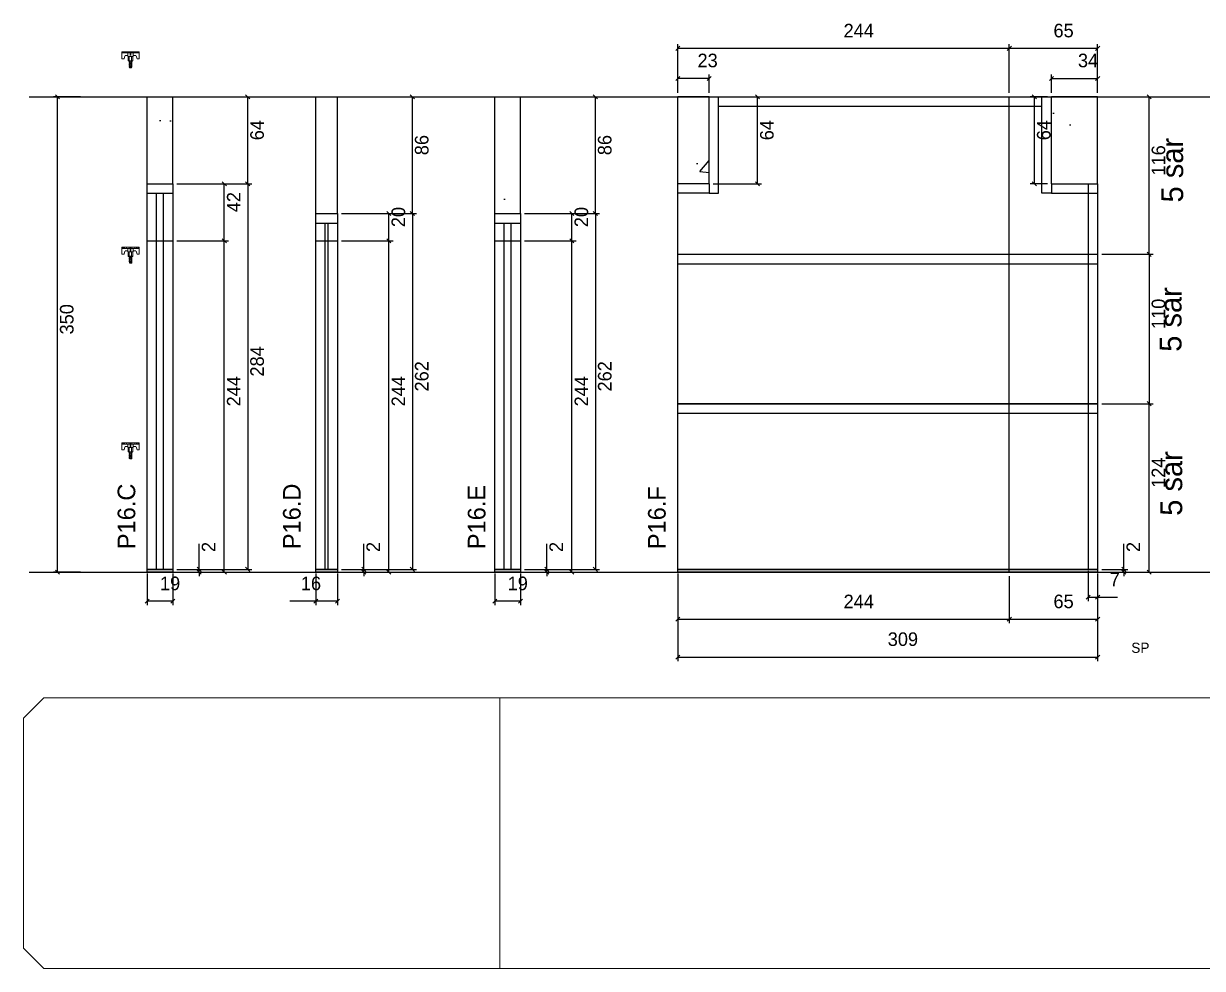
# Model space of a CAD drawing. Header units: metres. Extents: x -9504 to -3340, y 6690 to 7665.
# Drawn here: x -6321 to -5453, y 6690 to 7386 of the extents above; entities that cross this region are included whole.
import ezdxf

# ---------------------------------------------------------------- set-up
doc = ezdxf.new("R2010")
doc.units = ezdxf.units.M
for name, color, linetype in [('COTA', 7, 'Continuous'), ('Hachura', 7, 'Continuous'), ('NOMENCLATURA', 7, 'Continuous'), ('Nível', 7, 'Continuous'), ('Painéis', 7, 'Continuous'), ('SARR_2.2x7', 7, 'Continuous'), ('SARRAFO DE PRESSAO', 7, 'Continuous'), ('texto', 7, 'Continuous'), ('Texto Seção', 7, 'Continuous')]:
    doc.layers.add(name, color=color, linetype=linetype)

msp = doc.modelspace()

# ---------------------------------------------------------------- hatches: boundary and pattern name
at = {"layer": 'COTA'}
h = msp.add_hatch(dxfattribs=at)
h.set_pattern_fill('AR-CONC')
h.paths.add_polyline_path([(-6211.04, 7267.73), (-6211.04, 7331.73), (-6230.04, 7331.73), (-6230.04, 7267.73), (-6211.04, 7267.73)])
h = msp.add_hatch(dxfattribs=at)
h.set_pattern_fill('AR-CONC')
h.paths.add_polyline_path([(-6089.84, 7245.73), (-6089.84, 7331.73), (-6105.84, 7331.73), (-6105.84, 7245.73), (-6089.84, 7245.73)])
h = msp.add_hatch(dxfattribs=at)
h.set_pattern_fill('AR-CONC')
h.paths.add_polyline_path([(-5955.15, 7245.73), (-5955.15, 7331.73), (-5974.15, 7331.73), (-5974.15, 7245.73), (-5955.15, 7245.73)])
h = msp.add_hatch(dxfattribs=at)
h.set_pattern_fill('AR-CONC')
h.paths.add_polyline_path([(-5816.39, 7267.73), (-5816.39, 7331.73), (-5839.39, 7331.73), (-5839.39, 7267.73), (-5816.39, 7267.73)])
h = msp.add_hatch(dxfattribs=at)
h.set_pattern_fill('AR-CONC')
h.paths.add_polyline_path([(-5530.39, 7331.73), (-5564.39, 7331.73), (-5564.39, 7267.73), (-5530.39, 7267.73), (-5530.39, 7331.73)])

# ---------------------------------------------------------------- linework, layer by layer
at = {"layer": 'COTA', "color": 0, "lineweight": 25}
for p, q in [((-5837.89, 7368.9), (-5840.89, 7365.9)), ((-5593.89, 7368.9), (-5596.89, 7365.9)), ((-5596.89, 7365.9), (-5593.89, 7368.9)), ((-5531.89, 7365.9), (-5528.89, 7368.9)), ((-5837.89, 7346.76), (-5840.89, 7343.76)), ((-5817.89, 7343.76), (-5814.89, 7346.76)), ((-5562.89, 7346.76), (-5565.89, 7343.76)), ((-5531.89, 7343.76), (-5528.89, 7346.76)), ((-6294.45, 7330.23), (-6297.45, 7333.23)), ((-6154.47, 7330.23), (-6157.47, 7333.23)), ((-6033.27, 7330.23), (-6036.27, 7333.23)), ((-5898.59, 7330.23), (-5901.59, 7333.23)), ((-5779.27, 7330.23), (-5782.27, 7333.23)), ((-5575.47, 7330.23), (-5578.47, 7333.23)), ((-5491.05, 7330.23), (-5494.05, 7333.23)), ((-6171.69, 7266.23), (-6174.69, 7269.23)), ((-6157.47, 7269.23), (-6154.47, 7266.23)), ((-6154.47, 7266.23), (-6157.47, 7269.23)), ((-5782.27, 7269.23), (-5779.27, 7266.23)), ((-5578.47, 7269.23), (-5575.47, 7266.23)), ((-6050.5, 7244.23), (-6053.5, 7247.23)), ((-6036.27, 7247.23), (-6033.27, 7244.23)), ((-6033.27, 7244.23), (-6036.27, 7247.23)), ((-5915.81, 7244.23), (-5918.81, 7247.23)), ((-5901.59, 7247.23), (-5898.59, 7244.23)), ((-5898.59, 7244.23), (-5901.59, 7247.23)), ((-6171.69, 7224.23), (-6174.69, 7227.23)), ((-6174.69, 7227.23), (-6171.69, 7224.23)), ((-6050.5, 7224.23), (-6053.5, 7227.23)), ((-6053.5, 7227.23), (-6050.5, 7224.23)), ((-5915.81, 7224.23), (-5918.81, 7227.23)), ((-5918.81, 7227.23), (-5915.81, 7224.23)), ((-5491.05, 7214.23), (-5494.05, 7217.23)), ((-5494.05, 7217.23), (-5491.05, 7214.23)), ((-5491.05, 7104.23), (-5494.05, 7107.23)), ((-5494.05, 7107.23), (-5491.05, 7104.23)), ((-6193.28, 6985.23), (-6190.28, 6982.23)), ((-6157.47, 6985.23), (-6154.47, 6982.23)), ((-6072.08, 6985.23), (-6069.08, 6982.23)), ((-6036.27, 6985.23), (-6033.27, 6982.23)), ((-5937.39, 6985.23), (-5934.39, 6982.23)), ((-5901.59, 6985.23), (-5898.59, 6982.23)), ((-5512.64, 6985.23), (-5509.64, 6982.23)), ((-6297.45, 6983.23), (-6294.45, 6980.23)), ((-6190.28, 6980.23), (-6193.28, 6983.23)), ((-6174.69, 6983.23), (-6171.69, 6980.23)), ((-6069.08, 6980.23), (-6072.08, 6983.23)), ((-6053.5, 6983.23), (-6050.5, 6980.23)), ((-5934.39, 6980.23), (-5937.39, 6983.23)), ((-5918.81, 6983.23), (-5915.81, 6980.23)), ((-5509.64, 6980.23), (-5512.64, 6983.23)), ((-5494.05, 6983.23), (-5491.05, 6980.23)), ((-6228.54, 6961.8), (-6231.54, 6958.8)), ((-6212.54, 6958.8), (-6209.54, 6961.8)), ((-6104.34, 6961.8), (-6107.34, 6958.8)), ((-6091.34, 6958.8), (-6088.34, 6961.8)), ((-5972.65, 6961.8), (-5975.65, 6958.8)), ((-5956.65, 6958.8), (-5953.65, 6961.8)), ((-5535.89, 6964.72), (-5538.89, 6961.72)), ((-5531.89, 6961.72), (-5528.89, 6964.72)), ((-5837.89, 6948.52), (-5840.89, 6945.52)), ((-5596.89, 6945.52), (-5593.89, 6948.52)), ((-5593.89, 6948.52), (-5596.89, 6945.52)), ((-5531.89, 6945.52), (-5528.89, 6948.52)), ((-5837.89, 6920.57), (-5840.89, 6917.57)), ((-5531.89, 6917.57), (-5528.89, 6920.57))]:
    msp.add_line(p, q, dxfattribs=at)
at = {"layer": 'COTA', "color": 4, "lineweight": 25}
for p, q in [((-5839.39, 7334.73), (-5839.39, 7370.4)), ((-5595.39, 7367.4), (-5839.39, 7367.4)), ((-5595.39, 7334.73), (-5595.39, 7370.4)), ((-5595.39, 7334.73), (-5595.39, 7370.4)), ((-5530.39, 7367.4), (-5595.39, 7367.4)), ((-5530.39, 7334.73), (-5530.39, 7370.4)), ((-5839.39, 7334.73), (-5839.39, 7348.26)), ((-5816.39, 7345.26), (-5839.39, 7345.26)), ((-5816.39, 7334.73), (-5816.39, 7348.26)), ((-5564.39, 7334.73), (-5564.39, 7348.26)), ((-5564.39, 7345.26), (-5530.39, 7345.26)), ((-5530.39, 7334.73), (-5530.39, 7348.26)), ((-6278.95, 7331.73), (-6298.95, 7331.73)), ((-6295.95, 6981.73), (-6295.95, 7331.73)), ((-6208.04, 7331.73), (-6152.97, 7331.73)), ((-6155.97, 7267.73), (-6155.97, 7331.73)), ((-6086.84, 7331.73), (-6031.77, 7331.73)), ((-6034.77, 7245.73), (-6034.77, 7331.73)), ((-5952.15, 7331.73), (-5897.09, 7331.73)), ((-5900.09, 7245.73), (-5900.09, 7331.73)), ((-5813.39, 7331.73), (-5777.77, 7331.73)), ((-5780.77, 7267.73), (-5780.77, 7331.73)), ((-5567.39, 7331.73), (-5579.97, 7331.73)), ((-5576.97, 7267.73), (-5576.97, 7331.73)), ((-5561.39, 7331.73), (-5489.55, 7331.73)), ((-5492.55, 7215.73), (-5492.55, 7331.73)), ((-6208.04, 7267.73), (-6170.19, 7267.73)), ((-6208.04, 7267.73), (-6152.97, 7267.73)), ((-6208.04, 7267.73), (-6152.97, 7267.73)), ((-6173.19, 7225.73), (-6173.19, 7267.73)), ((-6155.97, 7267.73), (-6155.97, 6983.73)), ((-5813.39, 7267.73), (-5777.77, 7267.73)), ((-5567.39, 7267.73), (-5579.97, 7267.73)), ((-6086.84, 7245.73), (-6049, 7245.73)), ((-6086.84, 7245.73), (-6031.77, 7245.73)), ((-6086.84, 7245.73), (-6031.77, 7245.73)), ((-6052, 7225.73), (-6052, 7245.73)), ((-6034.77, 7245.73), (-6034.77, 6983.73)), ((-5952.15, 7245.73), (-5914.31, 7245.73)), ((-5952.15, 7245.73), (-5897.09, 7245.73)), ((-5952.15, 7245.73), (-5897.09, 7245.73)), ((-5917.31, 7225.73), (-5917.31, 7245.73)), ((-5900.09, 7245.73), (-5900.09, 6983.73)), ((-6208.04, 7225.73), (-6170.19, 7225.73)), ((-6208.04, 7225.73), (-6170.19, 7225.73)), ((-6173.19, 6981.73), (-6173.19, 7225.73)), ((-6086.84, 7225.73), (-6049, 7225.73)), ((-6086.84, 7225.73), (-6049, 7225.73)), ((-6052, 6981.73), (-6052, 7225.73)), ((-5952.15, 7225.73), (-5914.31, 7225.73)), ((-5952.15, 7225.73), (-5914.31, 7225.73)), ((-5917.31, 6981.73), (-5917.31, 7225.73)), ((-5527.39, 7215.73), (-5489.55, 7215.73)), ((-5527.39, 7215.73), (-5489.55, 7215.73)), ((-5492.55, 7215.73), (-5492.55, 7105.73)), ((-5527.39, 7105.73), (-5489.55, 7105.73)), ((-5527.39, 7105.73), (-5489.55, 7105.73)), ((-5492.55, 6981.73), (-5492.55, 7105.73)), ((-6191.78, 6983.73), (-6191.78, 7002.53)), ((-6070.58, 6983.73), (-6070.58, 7002.53)), ((-5935.89, 6983.73), (-5935.89, 7002.53)), ((-5511.14, 6983.73), (-5511.14, 7002.53)), ((-6278.95, 6981.73), (-6298.95, 6981.73)), ((-6230.04, 6980.73), (-6230.04, 6957.3)), ((-6211.04, 6980.73), (-6211.04, 6957.3)), ((-6208.04, 6983.73), (-6188.78, 6983.73)), ((-6208.04, 6983.73), (-6152.97, 6983.73)), ((-6208.04, 6981.73), (-6188.78, 6981.73)), ((-6208.04, 6981.73), (-6170.19, 6981.73)), ((-6191.78, 6981.73), (-6191.78, 6983.73)), ((-6191.78, 6981.73), (-6191.78, 6978.73)), ((-6105.84, 6980.73), (-6105.84, 6957.3)), ((-6089.84, 6980.73), (-6089.84, 6957.3)), ((-6086.84, 6983.73), (-6067.58, 6983.73)), ((-6086.84, 6983.73), (-6031.77, 6983.73)), ((-6086.84, 6981.73), (-6067.58, 6981.73)), ((-6086.84, 6981.73), (-6049, 6981.73)), ((-6070.58, 6981.73), (-6070.58, 6983.73)), ((-6070.58, 6981.73), (-6070.58, 6978.73)), ((-5974.15, 6980.73), (-5974.15, 6957.3)), ((-5955.15, 6980.73), (-5955.15, 6957.3)), ((-5952.15, 6983.73), (-5932.89, 6983.73)), ((-5952.15, 6983.73), (-5897.09, 6983.73)), ((-5952.15, 6981.73), (-5932.89, 6981.73)), ((-5952.15, 6981.73), (-5914.31, 6981.73)), ((-5935.89, 6981.73), (-5935.89, 6983.73)), ((-5935.89, 6981.73), (-5935.89, 6978.73)), ((-5839.39, 6980.73), (-5839.39, 6916.07)), ((-5839.39, 6978.73), (-5839.39, 6944.02)), ((-5595.39, 6978.73), (-5595.39, 6944.02)), ((-5595.39, 6978.73), (-5595.39, 6944.02)), ((-5537.39, 6982.73), (-5537.39, 6960.22)), ((-5530.39, 6980.73), (-5530.39, 6916.07)), ((-5530.39, 6978.73), (-5530.39, 6960.22)), ((-5530.39, 6978.73), (-5530.39, 6944.02)), ((-5527.39, 6983.73), (-5508.14, 6983.73)), ((-5527.39, 6981.73), (-5508.14, 6981.73)), ((-5527.39, 6981.73), (-5489.55, 6981.73)), ((-5511.14, 6981.73), (-5511.14, 6983.73)), ((-5511.14, 6981.73), (-5511.14, 6978.73)), ((-6211.04, 6960.3), (-6230.04, 6960.3)), ((-6105.84, 6960.3), (-6124.85, 6960.3)), ((-6089.84, 6960.3), (-6105.84, 6960.3)), ((-5955.15, 6960.3), (-5974.15, 6960.3)), ((-5537.39, 6963.22), (-5530.39, 6963.22)), ((-5530.39, 6963.22), (-5515.66, 6963.22)), ((-5839.39, 6947.02), (-5595.39, 6947.02)), ((-5595.39, 6947.02), (-5530.39, 6947.02)), ((-5839.39, 6919.07), (-5530.39, 6919.07))]:
    msp.add_line(p, q, dxfattribs=at)
at = {"layer": 'COTA', "color": 241, "lineweight": 25}
for p, q in [((-6230.04, 7267.73), (-6230.04, 7331.73)), ((-6230.04, 7331.73), (-6211.04, 7331.73)), ((-6211.04, 7267.73), (-6211.04, 7331.73)), ((-6105.84, 7245.73), (-6105.84, 7331.73)), ((-6105.84, 7331.73), (-6089.84, 7331.73)), ((-6089.84, 7245.73), (-6089.84, 7331.73)), ((-5974.15, 7245.73), (-5974.15, 7331.73)), ((-5974.15, 7331.73), (-5955.15, 7331.73)), ((-5955.15, 7245.73), (-5955.15, 7331.73)), ((-5816.39, 7331.73), (-5839.39, 7331.73)), ((-5839.39, 7267.73), (-5839.39, 7331.73)), ((-5530.39, 7331.73), (-5564.39, 7331.73)), ((-5530.39, 7267.73), (-5530.39, 7331.73))]:
    msp.add_line(p, q, dxfattribs=at)
at = {"layer": 'Hachura', "color": 0, "lineweight": 9}
for p, q in [((-6248.65, 7364.93), (-6235.76, 7364.93)), ((-6248.65, 7364.03), (-6248.65, 7364.93)), ((-6235.75, 7364.03), (-6248.65, 7364.03)), ((-6248.65, 7364.03), (-6248.65, 7359.77)), ((-6248.65, 7359.77), (-6246.98, 7359.77)), ((-6248.52, 7364.01), (-6248.52, 7364.93)), ((-6248.31, 7364.01), (-6248.31, 7364.93)), ((-6247.97, 7364.01), (-6247.97, 7364.93)), ((-6247.7, 7364.93), (-6239.89, 7364.93)), ((-6247.5, 7364.01), (-6247.5, 7364.93)), ((-6246.98, 7359.77), (-6246.39, 7361.98)), ((-6246.66, 7364.01), (-6246.66, 7364.93)), ((-6246.08, 7362.22), (-6244.13, 7362.22)), ((-6245.23, 7364.01), (-6245.23, 7364.93)), ((-6244.14, 7361.45), (-6244.14, 7364.03)), ((-6240.27, 7361.45), (-6244.14, 7361.45)), ((-6244.14, 7361.45), (-6243.88, 7361.45)), ((-6244.14, 7361.45), (-6243.88, 7361.45)), ((-6243.88, 7361.45), (-6243.88, 7358.22)), ((-6243.88, 7358.29), (-6240.53, 7358.29)), ((-6243.88, 7358.22), (-6240.53, 7358.22)), ((-6243.18, 7364.15), (-6243.18, 7364.59)), ((-6243.11, 7358.22), (-6243.11, 7361.45)), ((-6243.11, 7357.58), (-6243.11, 7358.22)), ((-6241.17, 7357.25), (-6243.11, 7358.22)), ((-6242.41, 7362.03), (-6242.41, 7364.03)), ((-6242.33, 7358.22), (-6241.07, 7357.59)), ((-6242.2, 7364.03), (-6242.2, 7364.93)), ((-6242.2, 7364.03), (-6240.27, 7364.03)), ((-6242.08, 7358.22), (-6241.17, 7357.77)), ((-6241.89, 7364.03), (-6241.89, 7362.03)), ((-6240.91, 7364.03), (-6241.56, 7364.03)), ((-6241.56, 7358.22), (-6241.56, 7361.45)), ((-6241.24, 7364.78), (-6241.24, 7364.35)), ((-6241.24, 7364.35), (-6241.24, 7364.13)), ((-6241.17, 7358.22), (-6241.17, 7357.77)), ((-6235.75, 7364.03), (-6240.91, 7364.03)), ((-6240.53, 7358.22), (-6240.53, 7361.45)), ((-6240.27, 7364.03), (-6240.27, 7361.45)), ((-6238.33, 7362.22), (-6240.27, 7362.22)), ((-6239.16, 7364.01), (-6239.16, 7364.93)), ((-6237.43, 7359.77), (-6238.01, 7361.98)), ((-6237.75, 7364.01), (-6237.75, 7364.93)), ((-6235.75, 7359.77), (-6237.43, 7359.77)), ((-6236.91, 7364.01), (-6236.91, 7364.93)), ((-6236.44, 7364.01), (-6236.44, 7364.93)), ((-6236.11, 7364.01), (-6236.11, 7364.93)), ((-6235.9, 7364.01), (-6235.9, 7364.93)), ((-6235.76, 7364.93), (-6235.76, 7359.79)), ((-6241.1, 7356.19), (-6243.27, 7357.27)), ((-6241.1, 7355.03), (-6243.27, 7356.11)), ((-6241.1, 7353.86), (-6243.27, 7354.95)), ((-6242.59, 7353.45), (-6243.27, 7353.79)), ((-6243.21, 7357.5), (-6241.07, 7356.43)), ((-6243.21, 7356.34), (-6241.07, 7355.27)), ((-6243.21, 7355.18), (-6241.07, 7354.11)), ((-6243.21, 7354.02), (-6242.08, 7353.45)), ((-6243.11, 7357.58), (-6241.17, 7356.61)), ((-6243.11, 7356.63), (-6243.11, 7357.06)), ((-6241.17, 7356.09), (-6243.11, 7357.06)), ((-6243.11, 7356.63), (-6243.11, 7356.42)), ((-6243.11, 7356.42), (-6241.17, 7355.45)), ((-6243.11, 7355.9), (-6243.11, 7355.26)), ((-6241.17, 7354.93), (-6243.11, 7355.9)), ((-6243.11, 7355.26), (-6241.17, 7354.29)), ((-6241.17, 7353.77), (-6243.11, 7354.74)), ((-6243.11, 7354.09), (-6243.11, 7354.74)), ((-6241.17, 7353.77), (-6243.11, 7354.74)), ((-6243.11, 7354.09), (-6241.82, 7353.45)), ((-6242.85, 7353.45), (-6243.11, 7353.58)), ((-6243.11, 7353.45), (-6242.78, 7353.13)), ((-6243.11, 7353.45), (-6241.17, 7353.45)), ((-6241.49, 7353.13), (-6242.78, 7353.13)), ((-6241.17, 7353.45), (-6241.49, 7353.13)), ((-6241.17, 7357.25), (-6241.17, 7356.61)), ((-6241.17, 7356.09), (-6241.17, 7355.45)), ((-6241.17, 7355.66), (-6241.17, 7355.45)), ((-6241.17, 7354.93), (-6241.17, 7354.29)), ((-6241.17, 7353.77), (-6241.17, 7353.45)), ((-6248.65, 7220.93), (-6235.76, 7220.93)), ((-6248.65, 7220.03), (-6248.65, 7220.93)), ((-6235.75, 7220.03), (-6248.65, 7220.03)), ((-6248.65, 7220.03), (-6248.65, 7215.77)), ((-6248.52, 7220.01), (-6248.52, 7220.93)), ((-6248.31, 7220.01), (-6248.31, 7220.93)), ((-6247.97, 7220.01), (-6247.97, 7220.93)), ((-6247.7, 7220.93), (-6239.89, 7220.93)), ((-6247.5, 7220.01), (-6247.5, 7220.93)), ((-6246.66, 7220.01), (-6246.66, 7220.93)), ((-6245.23, 7220.01), (-6245.23, 7220.93)), ((-6244.14, 7217.45), (-6244.14, 7220.03)), ((-6243.18, 7220.15), (-6243.18, 7220.59)), ((-6242.41, 7218.03), (-6242.41, 7220.03)), ((-6242.2, 7220.03), (-6242.2, 7220.93)), ((-6242.2, 7220.03), (-6240.27, 7220.03)), ((-6241.89, 7220.03), (-6241.89, 7218.03)), ((-6240.91, 7220.03), (-6241.56, 7220.03)), ((-6241.24, 7220.78), (-6241.24, 7220.35)), ((-6241.24, 7220.35), (-6241.24, 7220.13)), ((-6235.75, 7220.03), (-6240.91, 7220.03)), ((-6240.27, 7220.03), (-6240.27, 7217.45)), ((-6239.16, 7220.01), (-6239.16, 7220.93)), ((-6237.75, 7220.01), (-6237.75, 7220.93)), ((-6236.91, 7220.01), (-6236.91, 7220.93)), ((-6236.44, 7220.01), (-6236.44, 7220.93)), ((-6236.11, 7220.01), (-6236.11, 7220.93)), ((-6235.9, 7220.01), (-6235.9, 7220.93)), ((-6235.76, 7220.93), (-6235.76, 7215.79)), ((-6248.65, 7215.77), (-6246.98, 7215.77)), ((-6246.98, 7215.77), (-6246.39, 7217.98)), ((-6246.08, 7218.22), (-6244.13, 7218.22)), ((-6240.27, 7217.45), (-6244.14, 7217.45)), ((-6244.14, 7217.45), (-6243.88, 7217.45)), ((-6244.14, 7217.45), (-6243.88, 7217.45)), ((-6243.88, 7217.45), (-6243.88, 7214.22)), ((-6243.88, 7214.29), (-6240.53, 7214.29)), ((-6243.88, 7214.22), (-6240.53, 7214.22)), ((-6241.1, 7212.19), (-6243.27, 7213.27)), ((-6241.1, 7211.03), (-6243.27, 7212.11)), ((-6241.1, 7209.86), (-6243.27, 7210.95)), ((-6243.21, 7213.5), (-6241.07, 7212.43)), ((-6243.21, 7212.34), (-6241.07, 7211.27)), ((-6243.21, 7211.18), (-6241.07, 7210.11)), ((-6243.11, 7214.22), (-6243.11, 7217.45)), ((-6243.11, 7213.58), (-6243.11, 7214.22)), ((-6241.17, 7213.25), (-6243.11, 7214.22)), ((-6243.11, 7213.58), (-6241.17, 7212.61)), ((-6243.11, 7212.63), (-6243.11, 7213.06)), ((-6241.17, 7212.09), (-6243.11, 7213.06)), ((-6243.11, 7212.63), (-6243.11, 7212.42)), ((-6243.11, 7212.42), (-6241.17, 7211.45)), ((-6243.11, 7211.9), (-6243.11, 7211.26)), ((-6241.17, 7210.93), (-6243.11, 7211.9)), ((-6243.11, 7211.26), (-6241.17, 7210.29)), ((-6241.17, 7209.77), (-6243.11, 7210.74)), ((-6243.11, 7210.09), (-6243.11, 7210.74)), ((-6241.17, 7209.77), (-6243.11, 7210.74)), ((-6242.33, 7214.22), (-6241.07, 7213.59)), ((-6242.08, 7214.22), (-6241.17, 7213.77)), ((-6241.56, 7214.22), (-6241.56, 7217.45)), ((-6241.17, 7214.22), (-6241.17, 7213.77)), ((-6241.17, 7213.25), (-6241.17, 7212.61)), ((-6241.17, 7212.09), (-6241.17, 7211.45)), ((-6241.17, 7211.66), (-6241.17, 7211.45)), ((-6241.17, 7210.93), (-6241.17, 7210.29)), ((-6240.53, 7214.22), (-6240.53, 7217.45)), ((-6238.33, 7218.22), (-6240.27, 7218.22)), ((-6237.43, 7215.77), (-6238.01, 7217.98)), ((-6235.75, 7215.77), (-6237.43, 7215.77)), ((-6242.59, 7209.45), (-6243.27, 7209.79)), ((-6243.21, 7210.02), (-6242.08, 7209.45)), ((-6243.11, 7210.09), (-6241.82, 7209.45)), ((-6242.85, 7209.45), (-6243.11, 7209.58)), ((-6243.11, 7209.45), (-6242.78, 7209.13)), ((-6243.11, 7209.45), (-6241.17, 7209.45)), ((-6241.49, 7209.13), (-6242.78, 7209.13)), ((-6241.17, 7209.45), (-6241.49, 7209.13)), ((-6241.17, 7209.77), (-6241.17, 7209.45)), ((-6248.65, 7076.93), (-6235.76, 7076.93)), ((-6248.65, 7076.03), (-6248.65, 7076.93)), ((-6235.75, 7076.03), (-6248.65, 7076.03)), ((-6248.65, 7076.03), (-6248.65, 7071.77)), ((-6248.65, 7071.77), (-6246.98, 7071.77)), ((-6248.52, 7076.01), (-6248.52, 7076.93)), ((-6248.31, 7076.01), (-6248.31, 7076.93)), ((-6247.97, 7076.01), (-6247.97, 7076.93)), ((-6247.7, 7076.93), (-6239.89, 7076.93)), ((-6247.5, 7076.01), (-6247.5, 7076.93)), ((-6246.98, 7071.77), (-6246.39, 7073.98)), ((-6246.66, 7076.01), (-6246.66, 7076.93)), ((-6246.08, 7074.22), (-6244.13, 7074.22)), ((-6245.23, 7076.01), (-6245.23, 7076.93)), ((-6244.14, 7073.45), (-6244.14, 7076.03)), ((-6240.27, 7073.45), (-6244.14, 7073.45)), ((-6244.14, 7073.45), (-6243.88, 7073.45)), ((-6244.14, 7073.45), (-6243.88, 7073.45)), ((-6243.88, 7073.45), (-6243.88, 7070.22)), ((-6243.18, 7076.15), (-6243.18, 7076.59)), ((-6243.11, 7070.22), (-6243.11, 7073.45)), ((-6242.41, 7074.03), (-6242.41, 7076.03)), ((-6242.2, 7076.03), (-6242.2, 7076.93)), ((-6242.2, 7076.03), (-6240.27, 7076.03)), ((-6241.89, 7076.03), (-6241.89, 7074.03)), ((-6240.91, 7076.03), (-6241.56, 7076.03)), ((-6241.56, 7070.22), (-6241.56, 7073.45)), ((-6241.24, 7076.78), (-6241.24, 7076.35)), ((-6241.24, 7076.35), (-6241.24, 7076.13)), ((-6235.75, 7076.03), (-6240.91, 7076.03)), ((-6240.53, 7070.22), (-6240.53, 7073.45)), ((-6240.27, 7076.03), (-6240.27, 7073.45)), ((-6238.33, 7074.22), (-6240.27, 7074.22)), ((-6239.16, 7076.01), (-6239.16, 7076.93)), ((-6237.43, 7071.77), (-6238.01, 7073.98)), ((-6237.75, 7076.01), (-6237.75, 7076.93)), ((-6235.75, 7071.77), (-6237.43, 7071.77)), ((-6236.91, 7076.01), (-6236.91, 7076.93)), ((-6236.44, 7076.01), (-6236.44, 7076.93)), ((-6236.11, 7076.01), (-6236.11, 7076.93)), ((-6235.9, 7076.01), (-6235.9, 7076.93)), ((-6235.76, 7076.93), (-6235.76, 7071.79)), ((-6243.88, 7070.29), (-6240.53, 7070.29)), ((-6243.88, 7070.22), (-6240.53, 7070.22)), ((-6241.1, 7068.19), (-6243.27, 7069.27)), ((-6241.1, 7067.03), (-6243.27, 7068.11)), ((-6241.1, 7065.86), (-6243.27, 7066.95)), ((-6242.59, 7065.45), (-6243.27, 7065.79)), ((-6243.21, 7069.5), (-6241.07, 7068.43)), ((-6243.21, 7068.34), (-6241.07, 7067.27)), ((-6243.21, 7067.18), (-6241.07, 7066.11)), ((-6243.21, 7066.02), (-6242.08, 7065.45)), ((-6243.11, 7069.58), (-6243.11, 7070.22)), ((-6241.17, 7069.25), (-6243.11, 7070.22)), ((-6243.11, 7069.58), (-6241.17, 7068.61)), ((-6243.11, 7068.63), (-6243.11, 7069.06)), ((-6241.17, 7068.09), (-6243.11, 7069.06)), ((-6243.11, 7068.63), (-6243.11, 7068.42)), ((-6243.11, 7068.42), (-6241.17, 7067.45)), ((-6243.11, 7067.9), (-6243.11, 7067.26)), ((-6241.17, 7066.93), (-6243.11, 7067.9)), ((-6243.11, 7067.26), (-6241.17, 7066.29)), ((-6241.17, 7065.77), (-6243.11, 7066.74)), ((-6243.11, 7066.09), (-6243.11, 7066.74)), ((-6241.17, 7065.77), (-6243.11, 7066.74)), ((-6243.11, 7066.09), (-6241.82, 7065.45)), ((-6242.85, 7065.45), (-6243.11, 7065.58)), ((-6243.11, 7065.45), (-6242.78, 7065.13)), ((-6243.11, 7065.45), (-6241.17, 7065.45)), ((-6241.49, 7065.13), (-6242.78, 7065.13)), ((-6242.33, 7070.22), (-6241.07, 7069.59)), ((-6242.08, 7070.22), (-6241.17, 7069.77)), ((-6241.17, 7065.45), (-6241.49, 7065.13)), ((-6241.17, 7070.22), (-6241.17, 7069.77)), ((-6241.17, 7069.25), (-6241.17, 7068.61)), ((-6241.17, 7068.09), (-6241.17, 7067.45)), ((-6241.17, 7067.66), (-6241.17, 7067.45)), ((-6241.17, 7066.93), (-6241.17, 7066.29)), ((-6241.17, 7065.77), (-6241.17, 7065.45))]:
    msp.add_line(p, q, dxfattribs=at)
at = {"layer": 'Nível', "color": 4, "lineweight": 25}
for p, q in [((-6316.85, 7331.73), (-4950.93, 7331.73)), ((-6316.85, 6981.73), (-4950.93, 6981.73))]:
    msp.add_line(p, q, dxfattribs=at)
at = {"layer": 'Painéis', "color": 200, "lineweight": 25}
for p, q in [((-5816.39, 7331.73), (-5564.39, 7331.73)), ((-5816.39, 7267.73), (-5816.39, 7331.73)), ((-5595.39, 6981.73), (-5595.39, 7331.73)), ((-5564.39, 7267.73), (-5564.39, 7331.73)), ((-6230.04, 7225.73), (-6230.04, 7267.73)), ((-6230.04, 7267.73), (-6211.04, 7267.73)), ((-6211.04, 7267.73), (-6211.04, 7225.73)), ((-5839.39, 7105.73), (-5839.39, 7267.73)), ((-5816.39, 7267.73), (-5839.39, 7267.73)), ((-5564.39, 7267.73), (-5530.39, 7267.73)), ((-5530.39, 7267.73), (-5530.39, 7105.73)), ((-6105.84, 7225.73), (-6105.84, 7245.73)), ((-6105.84, 7245.73), (-6089.84, 7245.73)), ((-6089.84, 7245.73), (-6089.84, 7225.73)), ((-5974.15, 7225.73), (-5974.15, 7245.73)), ((-5974.15, 7245.73), (-5955.15, 7245.73)), ((-5955.15, 7245.73), (-5955.15, 7225.73)), ((-6230.04, 7225.73), (-6211.04, 7225.73)), ((-6230.04, 6981.73), (-6230.04, 7225.73)), ((-6211.04, 7225.73), (-6211.04, 6981.73)), ((-6105.84, 7225.73), (-6089.84, 7225.73)), ((-6105.84, 6981.73), (-6105.84, 7225.73)), ((-6089.84, 7225.73), (-6089.84, 6981.73)), ((-5974.15, 7225.73), (-5955.15, 7225.73)), ((-5974.15, 6981.73), (-5974.15, 7225.73)), ((-5955.15, 7225.73), (-5955.15, 6981.73)), ((-5839.39, 7215.73), (-5530.39, 7215.73)), ((-5530.39, 7105.73), (-5839.39, 7105.73)), ((-5839.39, 6981.73), (-5839.39, 7105.73)), ((-5839.39, 7105.73), (-5530.39, 7105.73)), ((-5530.39, 7105.73), (-5530.39, 6981.73)), ((-6211.04, 6983.73), (-6230.04, 6983.73)), ((-6089.84, 6983.73), (-6105.84, 6983.73)), ((-5955.15, 6983.73), (-5974.15, 6983.73)), ((-5530.39, 6983.73), (-5839.39, 6983.73))]:
    msp.add_line(p, q, dxfattribs=at)
for points in [[(-6230.04, 6983.73), (-6211.04, 6983.73), (-6211.04, 6981.73), (-6230.04, 6981.73)], [(-6105.84, 6983.73), (-6089.84, 6983.73), (-6089.84, 6981.73), (-6105.84, 6981.73)], [(-5974.15, 6983.73), (-5955.15, 6983.73), (-5955.15, 6981.73), (-5974.15, 6981.73)], [(-5839.39, 6983.73), (-5530.39, 6983.73), (-5530.39, 6981.73), (-5839.39, 6981.73)]]:
    msp.add_lwpolyline(points, close=True, dxfattribs=at)
at = {"layer": 'SARR_2.2x7', "color": 40, "lineweight": 25}
for p, q in [((-5832.39, 7331.73), (-5839.39, 7331.73)), ((-5809.39, 7260.73), (-5809.39, 7331.73)), ((-5571.39, 7260.73), (-5571.39, 7331.73)), ((-5809.39, 7324.73), (-5571.39, 7324.73)), ((-5816.39, 7267.73), (-5816.39, 7260.73)), ((-5564.39, 7267.73), (-5564.39, 7260.73)), ((-5537.39, 7267.73), (-5537.39, 7215.73)), ((-6230.04, 7260.73), (-6211.04, 7260.73)), ((-6223.04, 6983.73), (-6223.04, 7260.73)), ((-6218.04, 6983.73), (-6218.04, 7260.73)), ((-5816.39, 7260.73), (-5839.39, 7260.73)), ((-5816.39, 7260.73), (-5809.39, 7260.73)), ((-5564.39, 7260.73), (-5571.39, 7260.73)), ((-5564.39, 7260.73), (-5530.39, 7260.73)), ((-6105.84, 7238.73), (-6089.84, 7238.73)), ((-6098.84, 6983.73), (-6098.84, 7238.73)), ((-6096.84, 6983.73), (-6096.84, 7238.73)), ((-5974.15, 7238.73), (-5955.15, 7238.73)), ((-5967.15, 6983.73), (-5967.15, 7238.73)), ((-5962.15, 6983.73), (-5962.15, 7238.73)), ((-5537.39, 7215.73), (-5537.39, 7105.73)), ((-5839.39, 7208.73), (-5530.39, 7208.73)), ((-5839.39, 7098.73), (-5530.39, 7098.73)), ((-5537.39, 7105.73), (-5537.39, 6983.73))]:
    msp.add_line(p, q, dxfattribs=at)
at = {"layer": 'SARRAFO DE PRESSAO', "color": 30, "lineweight": 9}
msp.add_line((-5970.35, 6689.85), (-5970.35, 6889.09), dxfattribs=at)
msp.add_lwpolyline([(-4950.93, 6689.85), (-4950.93, 6874.09), (-4965.93, 6889.09), (-6305.93, 6889.09), (-6320.93, 6874.09), (-6320.93, 6704.85), (-6305.93, 6689.85), (-4950.93, 6689.85)], dxfattribs=at)

# ---------------------------------------------------------------- texts
at = {"layer": 'COTA', "color": 240, "lineweight": 25}
for s, p in [('244', (-5717.39, 7375.47)), ('65', (-5562.89, 7375.51)), ('23', (-5824.89, 7353.48)), ('34', (-5544.89, 7353.48)), ('19', (-6220.54, 6968.39)), ('16', (-6116.84, 6968.4)), ('19', (-5964.65, 6968.39)), ('7', (-5521.53, 6971.29)), ('244', (-5717.39, 6955.09)), ('65', (-5562.89, 6955.13)), ('309', (-5684.89, 6927.32))]:
    msp.add_text(s, height=10, dxfattribs=at).set_placement(p)
for s, p in [('64', (-6144.08, 7299.73)), ('64', (-5768.87, 7299.73)), ('64', (-5565.07, 7299.73)), ('86', (-6022.9, 7288.73)), ('86', (-5888.21, 7288.73)), ('116', (-5480.66, 7273.73)), ('42', (-6161.27, 7246.73)), ('20', (-6040.1, 7235.73)), ('20', (-5905.41, 7235.73)), ('350', (-6284.17, 7156.73)), ('110', (-5480.66, 7160.73)), ('284', (-6144.07, 7125.73)), ('262', (-6022.88, 7114.73)), ('262', (-5888.19, 7114.73)), ('244', (-6161.27, 7103.73)), ('244', (-6040.07, 7103.73)), ('244', (-5905.38, 7103.73)), ('124', (-5480.63, 7043.73)), ('2', (-6179.78, 6996.48)), ('2', (-6058.58, 6996.48)), ('2', (-5923.89, 6996.48)), ('2', (-5499.14, 6996.48))]:
    msp.add_text(s, height=10, rotation=90, dxfattribs=at).set_placement(p)
at = {"layer": 'NOMENCLATURA', "color": 7, "lineweight": 25}
for p in [(-5467.46, 7253.91), (-5468.65, 7143.96), (-5468.15, 7023.18)]:
    msp.add_text('5 sar', height=16, rotation=90, dxfattribs=at).set_placement(p)
at = {"layer": 'texto', "color": 4, "lineweight": 25}
msp.add_text('SP', height=7.5, dxfattribs=at).set_placement((-5505.62, 6922.24))
at = {"layer": 'Texto Seção', "color": 7, "lineweight": 15}
for s, p in [('P16.C', (-6238.71, 6998.56)), ('P16.D', (-6117.01, 6998.56)), ('P16.E', (-5980.98, 6998.56)), ('P16.F', (-5848.34, 6998.56))]:
    msp.add_text(s, height=13, rotation=90, dxfattribs=at).set_placement(p)

doc.saveas('drawing.dxf')
